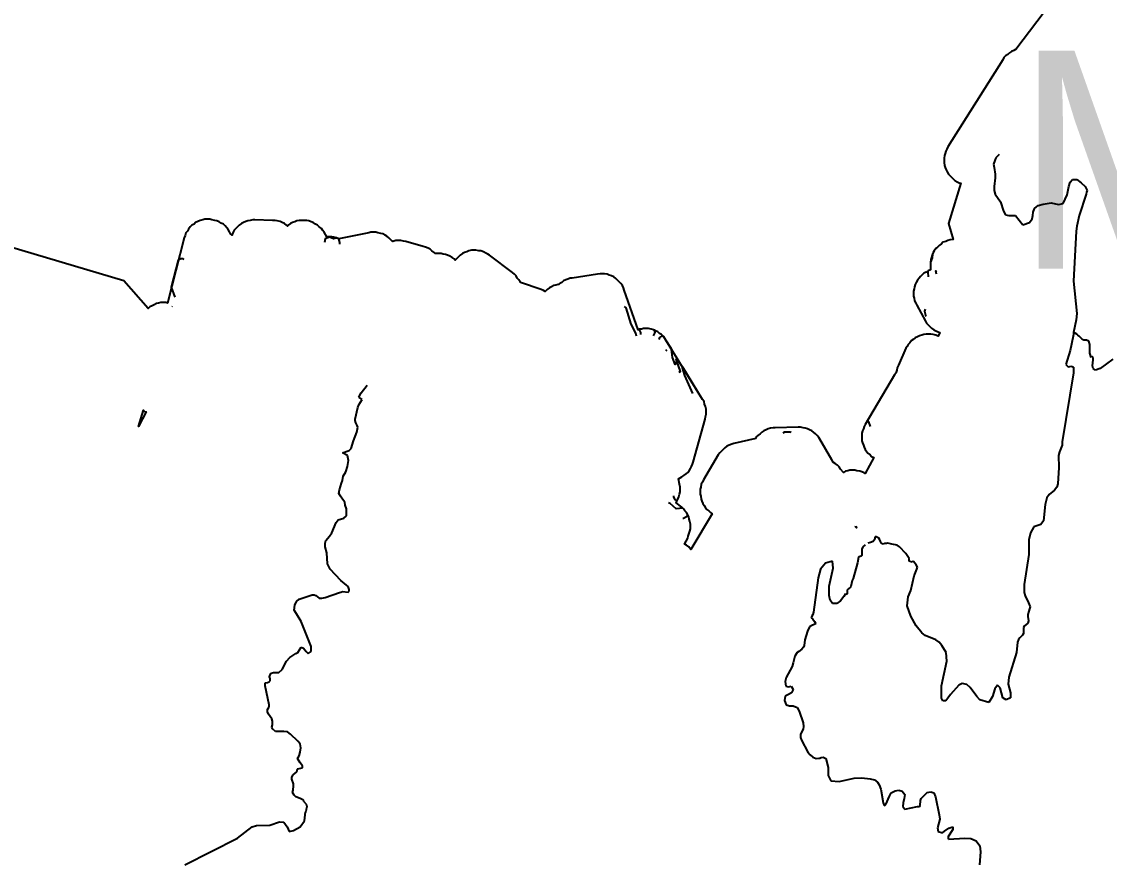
# Model space of a CAD drawing. Header units: metres. Extents: x 0 to 1325, y -1 to 773.
# Drawn here: x 983.9 to 1003.88, y 294.57 to 309.94 of the extents above; entities that cross this region are included whole.
import ezdxf
from ezdxf.enums import TextEntityAlignment as Align

# ---------------------------------------------------------------- set-up
doc = ezdxf.new("R2010")
doc.units = ezdxf.units.M

msp = doc.modelspace()

# ---------------------------------------------------------------- linework, layer by layer
at = {"layer": 'CUT'}
msp.add_lwpolyline([(1003.44, 311.108), (1002.17, 309.428), (1002.16, 309.428), (1002.13, 309.408), (1002.09, 309.388), (1002.05, 309.368), (1002.02, 309.338), (1001.98, 309.308), (1001.95, 309.278), (1001.93, 309.238), (1000.92, 307.638), (1000.9, 307.598), (1000.88, 307.558), (1000.87, 307.518), (1000.86, 307.478), (1000.85, 307.428), (1000.85, 307.388), (1000.85, 307.348), (1000.86, 307.298), (1000.87, 307.258), (1000.89, 307.218), (1000.91, 307.178), (1000.93, 307.138), (1000.96, 307.108), (1000.99, 307.078), (1001.02, 307.048), (1001.05, 307.018), (1001.09, 306.998), (1001.13, 306.978), (1001.16, 306.968), (1000.93, 306.228), (1001.02, 305.938), (1001, 305.938), (1000.96, 305.928), (1000.92, 305.918), (1000.88, 305.898), (1000.83, 305.888), (1000.8, 305.858), (1000.76, 305.828), (1000.73, 305.798), (1000.7, 305.768), (1000.67, 305.728), (1000.65, 305.698), (1000.63, 305.648), (1000.62, 305.608), (1000.61, 305.568), (1000.6, 305.518), (1000.6, 305.478), (1000.6, 305.378), (1000.56, 305.358), (1000.52, 305.338), (1000.48, 305.318), (1000.45, 305.288), (1000.42, 305.258), (1000.39, 305.228), (1000.36, 305.188), (1000.34, 305.148), (1000.32, 305.108), (1000.31, 305.068), (1000.3, 305.028), (1000.29, 304.988), (1000.29, 304.938), (1000.29, 304.898), (1000.3, 304.858), (1000.31, 304.808), (1000.33, 304.768), (1000.35, 304.728), (1000.51, 304.438), (1000.53, 304.398), (1000.56, 304.368), (1000.59, 304.338), (1000.62, 304.308), (1000.66, 304.278), (1000.7, 304.258), (1000.74, 304.238), (1000.77, 304.228), (1000.74, 304.158), (1000.7, 304.178), (1000.65, 304.188), (1000.61, 304.198), (1000.57, 304.198), (1000.52, 304.198), (1000.48, 304.188), (1000.44, 304.178), (1000.4, 304.168), (1000.36, 304.148), (1000.32, 304.128), (1000.28, 304.098), (1000.25, 304.078), (1000.22, 304.038), (1000.19, 304.008), (1000.17, 303.968), (1000.15, 303.938), (1000.01, 303.628), (999.99, 303.578), (999.98, 303.538), (999.97, 303.498), (999.97, 303.488), (999.94, 303.448), (999.4, 302.538), (999.38, 302.498), (999.37, 302.458), (999.35, 302.418), (999.34, 302.378), (999.34, 302.328), (999.34, 302.288), (999.34, 302.238), (999.35, 302.198), (999.37, 302.158), (999.38, 302.118), (999.4, 302.078), (999.43, 302.038), (999.45, 302.008), (999.49, 301.978), (999.52, 301.948), (999.56, 301.928), (999.4, 301.638), (999.38, 301.648), (999.34, 301.668), (999.3, 301.678), (999.25, 301.688), (999.21, 301.698), (999.17, 301.698), (999.12, 301.698), (999.08, 301.688), (999.04, 301.678), (999, 301.658), (998.95, 301.718), (998.92, 301.758), (998.89, 301.788), (998.85, 301.818), (998.82, 301.838), (998.81, 301.838), (998.81, 301.848), (998.79, 301.888), (998.57, 302.268), (998.55, 302.298), (998.52, 302.338), (998.49, 302.368), (998.45, 302.398), (998.42, 302.418), (998.38, 302.438), (998.34, 302.458), (998.3, 302.468), (998.26, 302.478), (998.21, 302.488), (998.17, 302.488), (997.75, 302.478), (997.71, 302.478), (997.66, 302.468), (997.62, 302.458), (997.58, 302.438), (997.54, 302.418), (997.5, 302.398), (997.47, 302.368), (997.43, 302.338), (997.4, 302.308), (997.39, 302.278), (996.99, 302.188), (996.95, 302.178), (996.9, 302.158), (996.86, 302.138), (996.82, 302.108), (996.79, 302.078), (996.76, 302.048), (996.73, 302.018), (996.7, 301.978), (996.43, 301.518), (996.41, 301.478), (996.39, 301.438), (996.38, 301.388), (996.37, 301.348), (996.37, 301.298), (996.37, 301.258), (996.38, 301.218), (996.39, 301.168), (996.4, 301.128), (996.42, 301.088), (996.44, 301.048), (996.47, 301.008), (996.49, 300.978), (996.53, 300.948), (996.56, 300.918), (996.59, 300.898), (996.2, 300.238), (996.19, 300.248), (996.16, 300.288), (996.12, 300.318), (996.09, 300.338), (996.08, 300.338), (996.14, 300.448), (996.15, 300.488), (996.17, 300.538), (996.18, 300.578), (996.19, 300.618), (996.19, 300.668), (996.19, 300.708), (996.18, 300.758), (996.17, 300.798), (996.16, 300.838), (996.14, 300.878), (996.12, 300.918), (996.09, 300.948), (996.06, 300.988), (996.03, 301.018), (995.93, 301.098), (995.94, 301.128), (995.96, 301.168), (995.98, 301.208), (995.99, 301.258), (996, 301.298), (996, 301.348), (996, 301.388), (995.99, 301.438), (995.97, 301.538), (996, 301.558), (996.03, 301.578), (996.07, 301.598), (996.11, 301.628), (996.14, 301.658), (996.17, 301.688), (996.19, 301.728), (996.21, 301.768), (996.23, 301.808), (996.24, 301.848), (996.46, 302.638), (996.47, 302.678), (996.48, 302.728), (996.48, 302.778), (996.48, 302.818), (996.47, 302.868), (996.45, 302.908), (996.44, 302.958), (996.41, 302.998), (995.74, 304.088), (995.72, 304.118), (995.69, 304.158), (995.66, 304.188), (995.62, 304.208), (995.59, 304.238), (995.55, 304.258), (995.51, 304.278), (995.47, 304.288), (995.42, 304.298), (995.38, 304.298), (995.33, 304.298), (995.29, 304.288), (995.25, 304.288), (995.23, 304.278), (994.97, 305.008), (994.96, 305.048), (994.94, 305.088), (994.91, 305.128), (994.88, 305.158), (994.85, 305.188), (994.82, 305.218), (994.78, 305.248), (994.74, 305.268), (994.7, 305.278), (994.66, 305.298), (994.61, 305.308), (994.57, 305.308), (994.53, 305.308), (994.48, 305.298), (994.02, 305.228), (993.98, 305.228), (993.94, 305.208), (993.9, 305.198), (993.86, 305.178), (993.83, 305.148), (993.79, 305.128), (993.77, 305.108), (993.76, 305.108), (993.72, 305.098), (993.68, 305.088), (993.64, 305.068), (993.6, 305.048), (993.56, 305.018), (993.53, 304.988), (993.52, 304.978), (993.49, 304.998), (993.45, 305.018), (993.07, 305.148), (993.06, 305.158), (993.04, 305.198), (993.01, 305.228), (992.99, 305.268), (992.96, 305.298), (992.92, 305.328), (992.5, 305.648), (992.47, 305.668), (992.43, 305.688), (992.39, 305.708), (992.34, 305.728), (992.3, 305.728), (992.25, 305.738), (992.21, 305.738), (992.17, 305.738), (992.12, 305.728), (992.08, 305.708), (992.04, 305.698), (992, 305.678), (991.96, 305.648), (991.93, 305.618), (991.9, 305.588), (991.87, 305.558), (991.85, 305.578), (991.81, 305.608), (991.77, 305.628), (991.73, 305.648), (991.69, 305.658), (991.65, 305.668), (991.61, 305.678), (991.56, 305.678), (991.52, 305.678), (991.5, 305.678), (991.48, 305.698), (991.44, 305.728), (991.41, 305.758), (991.37, 305.778), (991.32, 305.798), (991.28, 305.808), (990.96, 305.898), (990.92, 305.908), (990.87, 305.918), (990.83, 305.918), (990.78, 305.918), (990.74, 305.908), (990.72, 305.898), (990.71, 305.908), (990.68, 305.938), (990.65, 305.968), (990.61, 305.998), (990.58, 306.018), (990.54, 306.038), (990.5, 306.048), (990.45, 306.058), (990.41, 306.068), (990.37, 306.068), (990.32, 306.068), (990.28, 306.058), (989.73, 305.948), (989.69, 305.968), (989.64, 305.978), (989.6, 305.988), (989.56, 305.988), (989.51, 305.988), (989.46, 306.068), (989.43, 306.108), (989.41, 306.138), (989.37, 306.168), (989.34, 306.198), (989.3, 306.218), (989.26, 306.248), (989.22, 306.258), (989.18, 306.278), (989.14, 306.288), (989.09, 306.288), (989.05, 306.288), (989, 306.288), (988.96, 306.278), (988.92, 306.258), (988.88, 306.248), (988.84, 306.228), (988.8, 306.198), (988.79, 306.178), (988.77, 306.198), (988.73, 306.228), (988.69, 306.248), (988.65, 306.268), (988.6, 306.278), (988.56, 306.288), (988.51, 306.288), (988.19, 306.298), (988.15, 306.298), (988.1, 306.288), (988.06, 306.278), (988.02, 306.268), (987.98, 306.248), (987.94, 306.228), (987.9, 306.198), (987.87, 306.168), (987.84, 306.138), (987.81, 306.108), (987.79, 306.068), (987.77, 306.028), (987.77, 306.018), (987.74, 306.038), (987.72, 306.078), (987.7, 306.118), (987.67, 306.148), (987.64, 306.188), (987.61, 306.218), (987.57, 306.238), (987.53, 306.258), (987.49, 306.278), (987.45, 306.288), (987.4, 306.298), (987.36, 306.308), (987.31, 306.308), (987.27, 306.308), (987.23, 306.298), (987.18, 306.288), (987.14, 306.268), (987.1, 306.248), (987.07, 306.218), (987.03, 306.198), (987, 306.168), (986.97, 306.128), (986.95, 306.088), (986.92, 306.058), (986.91, 306.008), (986.89, 305.968), (986.58, 304.768), (986.55, 304.778), (986.51, 304.778), (986.46, 304.778), (986.42, 304.768), (986.38, 304.758), (986.34, 304.738), (986.3, 304.718), (986.26, 304.698), (986.23, 304.668), (985.78, 305.178), (983.45, 305.868)], dxfattribs=at)
for points in [[(986.16, 302.778), (986.19, 302.768), (986.05, 302.498), (986.14, 302.798), (986.16, 302.778)], [(999.23, 300.668), (999.24, 300.638), (999.22, 300.658), (999.23, 300.668)]]:
    msp.add_lwpolyline(points, close=True, dxfattribs=at)
at = {"layer": 'SCORE'}
for points in [[(1001.86, 307.498), (1001.8, 307.438)], [(1001.78, 307.388), (1001.76, 307.318)], [(1001.76, 307.318), (1001.77, 307.258)], [(1001.8, 307.438), (1001.78, 307.388)], [(1001.77, 307.258), (1001.79, 307.138)], [(1001.79, 307.138), (1001.79, 307.068)], [(1001.79, 307.068), (1001.77, 306.908)], [(1001.77, 306.908), (1001.77, 306.838)], [(1003.11, 306.758), (1003.14, 306.908)], [(1003.14, 306.908), (1003.17, 306.988)], [(1003.17, 306.988), (1003.21, 307.038)], [(1003.21, 307.038), (1003.29, 307.038)], [(1003.29, 307.038), (1003.37, 306.978)], [(1003.37, 306.978), (1003.44, 306.908)], [(1003.44, 306.908), (1003.48, 306.838)], [(1001.77, 306.838), (1001.79, 306.768)], [(1001.79, 306.768), (1001.89, 306.628)], [(1003.04, 306.598), (1003.11, 306.758)], [(1003.46, 306.768), (1003.33, 306.378)], [(1003.47, 306.808), (1003.46, 306.768)], [(1003.48, 306.838), (1003.47, 306.808)], [(1001.89, 306.628), (1001.94, 306.458)], [(1002.49, 306.438), (1002.51, 306.508)], [(1002.51, 306.508), (1002.55, 306.538)], [(1002.55, 306.538), (1002.58, 306.558)], [(1002.58, 306.558), (1002.67, 306.588)], [(1002.67, 306.588), (1002.82, 306.608)], [(1002.82, 306.608), (1002.95, 306.578)], [(1002.95, 306.578), (1003.04, 306.598)], [(1001.94, 306.458), (1001.98, 306.388)], [(1001.98, 306.388), (1002.04, 306.378)], [(1002.04, 306.378), (1002.16, 306.378)], [(1002.16, 306.378), (1002.3, 306.208)], [(1002.42, 306.248), (1002.47, 306.318)], [(1002.47, 306.318), (1002.48, 306.378)], [(1002.48, 306.378), (1002.49, 306.438)], [(1003.33, 306.378), (1003.29, 306.178)], [(1002.3, 306.208), (1002.42, 306.248)], [(1003.29, 306.178), (1003.28, 306.088)], [(989.69, 305.958), (989.63, 305.948), (989.56, 305.978), (989.48, 305.948), (989.47, 305.878)], [(989.75, 305.848), (989.75, 305.878), (989.73, 305.948), (989.69, 305.958)], [(1003.28, 306.088), (1003.23, 305.168)], [(1000.71, 305.778), (1000.7, 305.768), (1000.67, 305.728), (1000.65, 305.698), (1000.64, 305.668), (1000.63, 305.598), (1000.6, 305.518), (1000.6, 305.498), (1000.6, 305.478), (1000.6, 305.378), (1000.56, 305.358), (1000.55, 305.338), (1000.56, 305.248)], [(986.89, 305.568), (986.87, 305.578), (986.83, 305.578), (986.78, 305.558), (986.65, 305.058), (986.72, 304.878)], [(1000.71, 305.298), (1000.7, 305.358), (1000.71, 305.348)], [(1003.23, 305.168), (1003.29, 304.578)], [(986.67, 304.708), (986.66, 304.698)], [(995.1, 304.378), (995.01, 304.678), (994.98, 304.708)], [(1000.5, 304.658), (1000.49, 304.618), (1000.51, 304.548), (1000.52, 304.528)], [(1003.29, 304.578), (1003.28, 304.458)], [(995.2, 304.158), (995.19, 304.218), (995.1, 304.378)], [(995.38, 304.298), (995.33, 304.298), (995.29, 304.288), (995.25, 304.288), (995.25, 304.278), (995.27, 304.228), (995.27, 304.188)], [(995.51, 304.168), (995.54, 304.228), (995.53, 304.268), (995.51, 304.278), (995.47, 304.288), (995.42, 304.298), (995.38, 304.298)], [(1003.28, 304.458), (1003.23, 304.228)], [(995.98, 303.498), (996.01, 303.508), (995.93, 303.738), (995.93, 303.698), (995.93, 303.678), (995.91, 303.638), (995.86, 303.768), (995.84, 303.918), (995.84, 303.928), (995.74, 304.088), (995.72, 304.118), (995.7, 304.148), (995.66, 304.158), (995.62, 304.138), (995.61, 304.098)], [(1003.22, 304.158), (1003.17, 303.898)], [(1003.23, 304.188), (1003.22, 304.158)], [(1003.26, 304.218), (1003.23, 304.228)], [(1003.23, 304.228), (1003.23, 304.188)], [(1003.29, 304.198), (1003.26, 304.218)], [(1003.31, 304.178), (1003.29, 304.198)], [(1003.33, 304.158), (1003.31, 304.178)], [(1003.38, 304.108), (1003.33, 304.158)], [(1003.42, 304.088), (1003.38, 304.108)], [(995.73, 303.918), (995.75, 303.898), (995.74, 303.888)], [(1003.17, 303.898), (1003.09, 303.638)], [(1003.47, 304.088), (1003.42, 304.088)], [(1003.51, 304.068), (1003.47, 304.088)], [(1003.53, 304.008), (1003.51, 304.068)], [(1003.53, 303.958), (1003.53, 304.008)], [(1003.53, 303.908), (1003.53, 303.958)], [(1003.53, 303.848), (1003.53, 303.908)], [(1003.55, 303.768), (1003.53, 303.848)], [(1003.56, 303.778), (1003.55, 303.768)], [(1003.58, 303.778), (1003.56, 303.778)], [(1003.59, 303.768), (1003.58, 303.778)], [(1003.58, 303.618), (1003.59, 303.728)], [(1003.59, 303.728), (1003.59, 303.768)], [(1003.95, 303.738), (1003.72, 303.568)], [(995.88, 301.228), (995.88, 301.208), (995.9, 301.168), (995.94, 301.138), (995.96, 301.168), (995.98, 301.208), (995.99, 301.258), (996, 301.298), (996, 301.348), (996, 301.388), (995.99, 301.438), (995.97, 301.538), (996, 301.558), (996.03, 301.578), (996.07, 301.598), (996.11, 301.628), (996.14, 301.658), (996.17, 301.688), (996.19, 301.728), (996.21, 301.768), (996.23, 301.808), (996.24, 301.848), (996.46, 302.638), (996.47, 302.678), (996.48, 302.728), (996.48, 302.778), (996.48, 302.818), (996.47, 302.868), (996.45, 302.908), (996.44, 302.958), (996.41, 302.998), (996.05, 303.588), (996.04, 303.578), (996.08, 303.438), (996.23, 303.108)], [(1003.09, 303.638), (1003.13, 303.598)], [(1003.13, 303.598), (1003.19, 303.608)], [(1003.19, 303.608), (1003.23, 303.588)], [(1003.23, 303.588), (1003.23, 303.488)], [(1003.59, 303.568), (1003.58, 303.618)], [(1003.63, 303.538), (1003.59, 303.568)], [(1003.72, 303.568), (1003.63, 303.538)], [(1003.23, 303.488), (1003.02, 302.218)], [(990.1, 303.038), (990.14, 303.118)], [(990.14, 303.118), (990.25, 303.258)], [(990.08, 302.848), (990.1, 302.898)], [(990.16, 302.998), (990.1, 303.038)], [(990.1, 302.898), (990.16, 302.998)], [(990.03, 302.638), (990.08, 302.848)], [(990.03, 302.608), (990.03, 302.638)], [(990.04, 302.568), (990.03, 302.608)], [(990.07, 302.518), (990.04, 302.568)], [(990.08, 302.488), (990.07, 302.518)], [(999.5, 302.498), (999.47, 302.588), (999.43, 302.588), (999.4, 302.538), (999.38, 302.498), (999.37, 302.458)], [(990, 302.238), (990.06, 302.398)], [(990.06, 302.398), (990.08, 302.488)], [(998.04, 302.388), (998.02, 302.398), (997.92, 302.398), (997.89, 302.378)], [(999.37, 302.458), (999.35, 302.418), (999.34, 302.378), (999.34, 302.328), (999.34, 302.288), (999.34, 302.238)], [(989.92, 302.058), (989.96, 302.098)], [(989.96, 302.098), (990, 302.238)], [(1003.02, 302.158), (1002.97, 302.038)], [(1003.02, 302.218), (1003.02, 302.158)], [(989.8, 302.018), (989.92, 302.058)], [(989.89, 301.968), (989.8, 302.018)], [(989.91, 301.878), (989.89, 301.968)], [(1002.97, 302.038), (1002.95, 301.968)], [(1002.95, 301.968), (1002.96, 301.748)], [(989.86, 301.668), (989.89, 301.768)], [(989.89, 301.768), (989.91, 301.878)], [(1002.96, 301.748), (1002.94, 301.448)], [(989.78, 301.458), (989.8, 301.508)], [(989.8, 301.508), (989.81, 301.588)], [(989.81, 301.588), (989.86, 301.668)], [(989.73, 301.268), (989.74, 301.338)], [(989.74, 301.338), (989.78, 301.458)], [(1002.88, 301.328), (1002.78, 301.248)], [(1002.92, 301.388), (1002.88, 301.328)], [(1002.94, 301.448), (1002.92, 301.388)], [(989.76, 301.218), (989.73, 301.268)], [(989.8, 301.168), (989.76, 301.218)], [(989.84, 301.108), (989.8, 301.168)], [(989.85, 301.058), (989.84, 301.108)], [(1002.74, 301.188), (1002.71, 301.068)], [(1002.78, 301.248), (1002.74, 301.188)], [(989.87, 300.988), (989.85, 301.058)], [(989.87, 300.908), (989.87, 300.988)], [(989.87, 300.858), (989.87, 300.908)], [(996.05, 300.818), (996.06, 300.818), (996.12, 300.848), (996.14, 300.878), (996.12, 300.918), (996.09, 300.948), (996.06, 300.988), (996.05, 300.998), (995.93, 300.988), (995.82, 301.088), (995.79, 301.098)], [(1002.71, 301.068), (1002.68, 300.768)], [(989.6, 300.548), (989.68, 300.738)], [(989.68, 300.738), (989.72, 300.788)], [(989.72, 300.788), (989.82, 300.818)], [(989.82, 300.818), (989.87, 300.858)], [(1002.68, 300.768), (1002.63, 300.698)], [(989.56, 300.488), (989.6, 300.548)], [(1002.44, 300.548), (1002.41, 300.418)], [(1002.5, 300.658), (1002.44, 300.548)], [(1002.63, 300.698), (1002.5, 300.658)], [(989.48, 300.358), (989.49, 300.408)], [(989.48, 300.288), (989.48, 300.358)], [(989.49, 300.408), (989.56, 300.488)], [(999.4, 300.328), (999.36, 300.288)], [(999.5, 300.368), (999.45, 300.358)], [(999.55, 300.388), (999.5, 300.368)], [(999.58, 300.428), (999.55, 300.388)], [(999.59, 300.478), (999.58, 300.468)], [(999.58, 300.468), (999.58, 300.428)], [(999.65, 300.448), (999.59, 300.478)], [(999.67, 300.418), (999.65, 300.448)], [(999.68, 300.388), (999.67, 300.418)], [(999.7, 300.348), (999.68, 300.388)], [(999.73, 300.338), (999.7, 300.348)], [(999.76, 300.348), (999.73, 300.338)], [(999.79, 300.348), (999.76, 300.348)], [(999.81, 300.358), (999.79, 300.348)], [(999.84, 300.348), (999.81, 300.358)], [(999.89, 300.338), (999.84, 300.348)], [(999.99, 300.318), (999.89, 300.338)], [(1000.03, 300.288), (999.99, 300.318)], [(1002.41, 300.418), (1002.41, 300.148)], [(989.51, 300.178), (989.48, 300.288)], [(989.52, 299.978), (989.51, 300.178)], [(999.29, 300.108), (999.28, 300.098)], [(999.33, 300.118), (999.29, 300.108)], [(999.34, 300.128), (999.33, 300.118)], [(999.36, 300.288), (999.34, 300.248)], [(999.34, 300.248), (999.34, 300.128)], [(1000.06, 300.258), (1000.03, 300.288)], [(1000.12, 300.198), (1000.06, 300.258)], [(1000.15, 300.168), (1000.12, 300.198)], [(1000.21, 300.078), (1000.15, 300.168)], [(1002.41, 300.148), (1002.32, 299.598)], [(989.57, 299.878), (989.52, 299.978)], [(998.67, 299.988), (998.58, 299.878)], [(998.8, 300.028), (998.67, 299.988)], [(998.81, 299.898), (998.8, 300.028)], [(999.26, 299.998), (999.18, 299.708)], [(999.28, 300.098), (999.26, 299.998)], [(1000.21, 300.068), (1000.21, 300.078)], [(1000.21, 300.048), (1000.21, 300.068)], [(1000.21, 300.028), (1000.21, 300.048)], [(1000.23, 300.018), (1000.21, 300.028)], [(1000.24, 300.008), (1000.23, 300.018)], [(1000.28, 300.018), (1000.24, 300.008)], [(1000.29, 300.018), (1000.28, 300.018)], [(1000.34, 299.958), (1000.29, 300.018)], [(1000.36, 299.918), (1000.34, 299.958)], [(1000.35, 299.878), (1000.36, 299.918)], [(989.77, 299.668), (989.57, 299.878)], [(998.54, 299.718), (998.45, 299.088)], [(998.58, 299.878), (998.54, 299.718)], [(998.74, 299.568), (998.81, 299.898)], [(999.18, 299.708), (999.16, 299.668)], [(1000.24, 299.488), (1000.3, 299.758)], [(1000.3, 299.758), (1000.35, 299.878)], [(989.87, 299.588), (989.77, 299.668)], [(989.9, 299.558), (989.87, 299.588)], [(989.92, 299.508), (989.9, 299.558)], [(989.92, 299.478), (989.92, 299.508)], [(998.74, 299.398), (998.74, 299.568)], [(999.13, 299.548), (999.07, 299.498)], [(999.14, 299.558), (999.13, 299.548)], [(999.16, 299.668), (999.14, 299.558)], [(1002.32, 299.598), (1002.32, 299.448)], [(988.95, 299.288), (989, 299.328)], [(989, 299.328), (989.24, 299.408)], [(989.24, 299.408), (989.28, 299.408)], [(989.28, 299.408), (989.31, 299.398)], [(989.31, 299.398), (989.34, 299.368)], [(989.34, 299.368), (989.37, 299.348)], [(989.37, 299.348), (989.42, 299.348)], [(989.42, 299.348), (989.48, 299.358)], [(989.48, 299.358), (989.74, 299.448)], [(989.74, 299.448), (989.77, 299.458)], [(989.77, 299.458), (989.8, 299.468)], [(989.8, 299.468), (989.9, 299.458)], [(989.9, 299.458), (989.92, 299.478)], [(998.76, 299.308), (998.74, 299.398)], [(998.8, 299.248), (998.76, 299.308)], [(999.01, 299.378), (998.95, 299.298)], [(999.04, 299.428), (999.01, 299.378)], [(999.05, 299.408), (999.04, 299.428)], [(999.07, 299.428), (999.05, 299.408)], [(999.07, 299.498), (999.07, 299.478)], [(999.07, 299.478), (999.07, 299.458)], [(999.07, 299.458), (999.07, 299.428)], [(1000.17, 299.208), (1000.19, 299.368)], [(1000.19, 299.368), (1000.24, 299.488)], [(1002.32, 299.448), (1002.34, 299.388)], [(1002.34, 299.388), (1002.4, 299.258)], [(988.91, 299.128), (988.92, 299.218)], [(988.95, 299.058), (988.91, 299.128)], [(988.92, 299.218), (988.95, 299.288)], [(998.88, 299.248), (998.8, 299.248)], [(998.95, 299.298), (998.88, 299.248)], [(1000.24, 299.018), (1000.17, 299.208)], [(1002.41, 299.108), (1002.39, 299.048)], [(1002.4, 299.258), (1002.43, 299.188)], [(1002.42, 299.148), (1002.41, 299.108)], [(1002.43, 299.188), (1002.42, 299.148)], [(989.04, 298.918), (988.95, 299.058)], [(989.22, 298.458), (989.04, 298.918)], [(998.42, 299.018), (998.41, 298.988)], [(998.41, 298.988), (998.44, 298.958)], [(998.44, 299.048), (998.42, 299.018)], [(998.45, 299.088), (998.44, 299.048)], [(998.44, 298.958), (998.47, 298.918)], [(998.47, 298.918), (998.49, 298.888)], [(1000.34, 298.838), (1000.24, 299.018)], [(1002.39, 299.048), (1002.39, 299.008)], [(1002.39, 299.008), (1002.4, 298.928)], [(1002.4, 298.928), (1002.39, 298.888)], [(998.34, 298.738), (998.29, 298.578)], [(998.38, 298.818), (998.34, 298.738)], [(998.43, 298.848), (998.38, 298.818)], [(998.48, 298.868), (998.43, 298.848)], [(998.49, 298.888), (998.48, 298.868)], [(1000.44, 298.708), (1000.34, 298.838)], [(1000.5, 298.658), (1000.44, 298.708)], [(1002.33, 298.838), (1002.31, 298.808)], [(1002.31, 298.808), (1002.31, 298.788)], [(1002.31, 298.788), (1002.31, 298.728)], [(1002.31, 298.728), (1002.31, 298.698)], [(1002.38, 298.878), (1002.33, 298.838)], [(1002.39, 298.888), (1002.38, 298.878)], [(998.29, 298.578), (998.28, 298.478)], [(1000.7, 298.578), (1000.5, 298.658)], [(1000.76, 298.538), (1000.7, 298.578)], [(1000.81, 298.478), (1000.76, 298.538)], [(1002.2, 298.538), (1002.18, 298.348)], [(1002.22, 298.588), (1002.2, 298.538)], [(1002.24, 298.618), (1002.22, 298.588)], [(1002.29, 298.668), (1002.24, 298.618)], [(1002.31, 298.698), (1002.29, 298.668)], [(988.83, 298.258), (988.94, 298.328)], [(988.94, 298.328), (988.98, 298.348)], [(988.98, 298.348), (989.04, 298.448)], [(989.04, 298.448), (989.08, 298.428)], [(989.08, 298.428), (989.13, 298.368)], [(989.13, 298.368), (989.17, 298.328)], [(989.17, 298.328), (989.22, 298.368)], [(989.22, 298.368), (989.22, 298.458)], [(998.15, 298.348), (998.11, 298.278)], [(998.18, 298.368), (998.15, 298.348)], [(998.24, 298.408), (998.18, 298.368)], [(998.27, 298.448), (998.24, 298.408)], [(998.28, 298.478), (998.27, 298.448)], [(1000.89, 298.348), (1000.81, 298.478)], [(1000.9, 298.188), (1000.89, 298.348)], [(1002.18, 298.348), (1002.04, 297.898)], [(988.69, 298.038), (988.77, 298.188)], [(988.77, 298.188), (988.83, 298.258)], [(998.08, 298.158), (998.06, 298.088)], [(998.11, 298.278), (998.08, 298.158)], [(1000.8, 297.738), (1000.9, 298.188)], [(988.45, 297.908), (988.46, 297.928)], [(988.47, 297.878), (988.45, 297.908)], [(988.46, 297.928), (988.49, 297.968)], [(988.49, 297.968), (988.53, 297.978)], [(988.53, 297.978), (988.6, 297.978)], [(988.6, 297.978), (988.63, 297.978)], [(988.63, 297.978), (988.69, 298.038)], [(998.06, 298.088), (997.95, 297.888)], [(988.38, 297.788), (988.42, 297.798)], [(988.38, 297.738), (988.38, 297.788)], [(988.45, 297.388), (988.38, 297.738)], [(988.42, 297.798), (988.45, 297.808)], [(988.45, 297.808), (988.47, 297.828)], [(988.47, 297.828), (988.47, 297.878)], [(997.95, 297.888), (997.93, 297.818)], [(997.93, 297.818), (997.94, 297.728)], [(997.94, 297.728), (997.99, 297.718)], [(997.99, 297.718), (998.04, 297.728)], [(998.04, 297.728), (998.08, 297.668)], [(1000.8, 297.598), (1000.8, 297.738)], [(1001.12, 297.748), (1000.97, 297.578)], [(1001.18, 297.778), (1001.12, 297.748)], [(1001.27, 297.758), (1001.18, 297.778)], [(1001.33, 297.708), (1001.27, 297.758)], [(1001.45, 297.538), (1001.33, 297.708)], [(1001.83, 297.748), (1001.78, 297.678)], [(1001.88, 297.698), (1001.83, 297.748)], [(1002.04, 297.898), (1002.03, 297.768)], [(1002.03, 297.768), (1002.07, 297.608)], [(997.93, 297.548), (997.92, 297.468)], [(997.99, 297.578), (997.93, 297.548)], [(998.05, 297.608), (997.99, 297.578)], [(998.08, 297.668), (998.05, 297.608)], [(1000.8, 297.508), (1000.8, 297.598)], [(1000.83, 297.458), (1000.8, 297.508)], [(1000.92, 297.508), (1000.88, 297.458)], [(1000.97, 297.578), (1000.92, 297.508)], [(1001.51, 297.478), (1001.45, 297.538)], [(1001.74, 297.538), (1001.67, 297.428)], [(1001.78, 297.678), (1001.74, 297.538)], [(1001.93, 297.518), (1001.88, 297.698)], [(1001.99, 297.478), (1001.93, 297.518)], [(1002.07, 297.518), (1001.99, 297.478)], [(1002.07, 297.608), (1002.07, 297.538)], [(1002.07, 297.538), (1002.07, 297.518)], [(988.42, 297.298), (988.45, 297.348)], [(988.45, 297.348), (988.45, 297.388)], [(997.92, 297.468), (997.95, 297.388)], [(997.95, 297.388), (998.01, 297.368)], [(998.01, 297.368), (998.08, 297.368)], [(998.08, 297.368), (998.15, 297.338)], [(998.15, 297.338), (998.19, 297.268)], [(1000.88, 297.458), (1000.83, 297.458)], [(1001.67, 297.428), (1001.51, 297.478)], [(988.42, 297.258), (988.42, 297.298)], [(988.44, 297.218), (988.42, 297.258)], [(988.5, 297.128), (988.44, 297.218)], [(988.51, 297.088), (988.5, 297.128)], [(998.19, 297.268), (998.26, 297.058)], [(988.5, 296.978), (988.51, 297.018)], [(988.51, 296.948), (988.5, 296.978)], [(988.51, 297.048), (988.51, 297.088)], [(988.51, 297.018), (988.51, 297.048)], [(988.57, 296.898), (988.51, 296.948)], [(998.26, 296.938), (998.21, 296.848)], [(998.26, 297.058), (998.27, 296.988)], [(998.27, 296.988), (998.26, 296.938)], [(988.65, 296.898), (988.57, 296.898)], [(988.72, 296.898), (988.65, 296.898)], [(988.79, 296.888), (988.72, 296.898)], [(988.84, 296.848), (988.79, 296.888)], [(988.98, 296.718), (988.84, 296.848)], [(989.02, 296.668), (988.98, 296.718)], [(998.21, 296.848), (998.21, 296.788)], [(998.21, 296.788), (998.23, 296.738)], [(998.23, 296.738), (998.35, 296.518)], [(989, 296.448), (989.02, 296.518)], [(989.03, 296.598), (989.02, 296.668)], [(989.02, 296.518), (989.03, 296.598)], [(998.35, 296.518), (998.39, 296.468)], [(988.97, 296.398), (989, 296.448)], [(989.02, 296.318), (988.97, 296.398)], [(989.06, 296.268), (989.02, 296.318)], [(998.39, 296.468), (998.44, 296.428)], [(998.44, 296.428), (998.5, 296.398)], [(998.5, 296.398), (998.55, 296.408)], [(998.55, 296.408), (998.57, 296.408)], [(998.57, 296.408), (998.59, 296.418)], [(998.59, 296.418), (998.63, 296.428)], [(998.63, 296.428), (998.68, 296.398)], [(998.68, 296.398), (998.72, 296.238)], [(988.89, 296.098), (988.96, 296.158)], [(988.96, 296.158), (988.97, 296.208)], [(988.97, 296.208), (989.06, 296.228)], [(989.06, 296.228), (989.06, 296.268)], [(998.72, 296.238), (998.72, 296.088)], [(988.87, 296.058), (988.89, 296.098)], [(988.87, 296.018), (988.87, 296.058)], [(988.9, 295.938), (988.87, 296.018)], [(988.9, 295.898), (988.9, 295.938)], [(998.72, 296.088), (998.77, 295.988)], [(998.77, 295.988), (998.92, 295.978)], [(998.92, 295.978), (999.2, 296.038)], [(999.2, 296.038), (999.34, 296.048)], [(999.34, 296.048), (999.49, 296.028)], [(999.49, 296.028), (999.57, 296.008)], [(999.57, 296.008), (999.63, 295.968)], [(999.63, 295.968), (999.66, 295.918)], [(999.66, 295.918), (999.69, 295.838)], [(988.88, 295.778), (988.89, 295.818)], [(988.91, 295.728), (988.88, 295.778)], [(988.89, 295.818), (988.9, 295.898)], [(988.94, 295.698), (988.91, 295.728)], [(999.69, 295.838), (999.73, 295.588)], [(999.78, 295.558), (999.85, 295.708)], [(999.85, 295.708), (999.88, 295.768)], [(999.88, 295.768), (999.95, 295.808)], [(999.95, 295.808), (1000.02, 295.818)], [(1000.02, 295.818), (1000.08, 295.798)], [(1000.08, 295.798), (1000.13, 295.738)], [(1000.13, 295.738), (1000.12, 295.668)], [(1000.43, 295.668), (1000.54, 295.778)], [(1000.54, 295.778), (1000.61, 295.788)], [(1000.61, 295.788), (1000.66, 295.768)], [(1000.66, 295.768), (1000.69, 295.698)], [(989.02, 295.668), (988.94, 295.698)], [(989.08, 295.638), (989.02, 295.668)], [(989.09, 295.608), (989.08, 295.638)], [(989.14, 295.548), (989.09, 295.608)], [(989.15, 295.508), (989.14, 295.548)], [(989.14, 295.498), (989.15, 295.508)], [(999.73, 295.588), (999.75, 295.538)], [(999.75, 295.538), (999.78, 295.558)], [(1000.1, 295.588), (1000.09, 295.518)], [(1000.09, 295.518), (1000.13, 295.468)], [(1000.12, 295.668), (1000.1, 295.588)], [(1000.13, 295.468), (1000.36, 295.518)], [(1000.36, 295.518), (1000.4, 295.518)], [(1000.4, 295.518), (1000.41, 295.538)], [(1000.41, 295.538), (1000.42, 295.628)], [(1000.42, 295.628), (1000.43, 295.668)], [(1000.69, 295.698), (1000.76, 295.368)], [(989.1, 295.258), (989.12, 295.418)], [(989.12, 295.418), (989.13, 295.428)], [(989.13, 295.428), (989.14, 295.498)], [(1000.76, 295.368), (1000.77, 295.288)], [(987.87, 294.938), (988.14, 295.148)], [(988.14, 295.148), (988.22, 295.168)], [(988.22, 295.168), (988.46, 295.178)], [(988.46, 295.178), (988.64, 295.238)], [(988.64, 295.238), (988.72, 295.228)], [(988.72, 295.228), (988.78, 295.148)], [(988.78, 295.148), (988.82, 295.058)], [(988.9, 295.078), (989.02, 295.148)], [(989.02, 295.148), (989.1, 295.258)], [(1000.77, 295.288), (1000.73, 295.128)], [(1000.73, 295.128), (1000.74, 295.058)], [(1000.86, 295.068), (1000.94, 295.118)], [(1000.94, 295.118), (1001.01, 295.148)], [(1001.01, 295.148), (1001.01, 295.098)], [(986.9, 294.448), (987.87, 294.938)], [(988.82, 295.058), (988.9, 295.078)], [(1000.74, 295.058), (1000.82, 295.038)], [(1000.82, 295.038), (1000.86, 295.068)], [(1001.01, 295.098), (1000.92, 294.958)], [(1000.92, 294.958), (1000.93, 294.918)], [(1000.93, 294.918), (1001.23, 294.938)], [(1001.23, 294.938), (1001.34, 294.928)], [(1001.34, 294.928), (1001.44, 294.888)], [(1001.44, 294.888), (1001.51, 294.798)], [(1001.51, 294.798), (1001.52, 294.688)], [(1001.52, 294.688), (1001.5, 294.448)]]:
    msp.add_lwpolyline(points, dxfattribs=at)

# ---------------------------------------------------------------- texts
at = {"layer": 'ENGRAVE'}
msp.add_text('MYANMAR', height=4, dxfattribs=at).set_placement((1015.822, 305.403), align=Align.CENTER)

doc.saveas('drawing.dxf')
